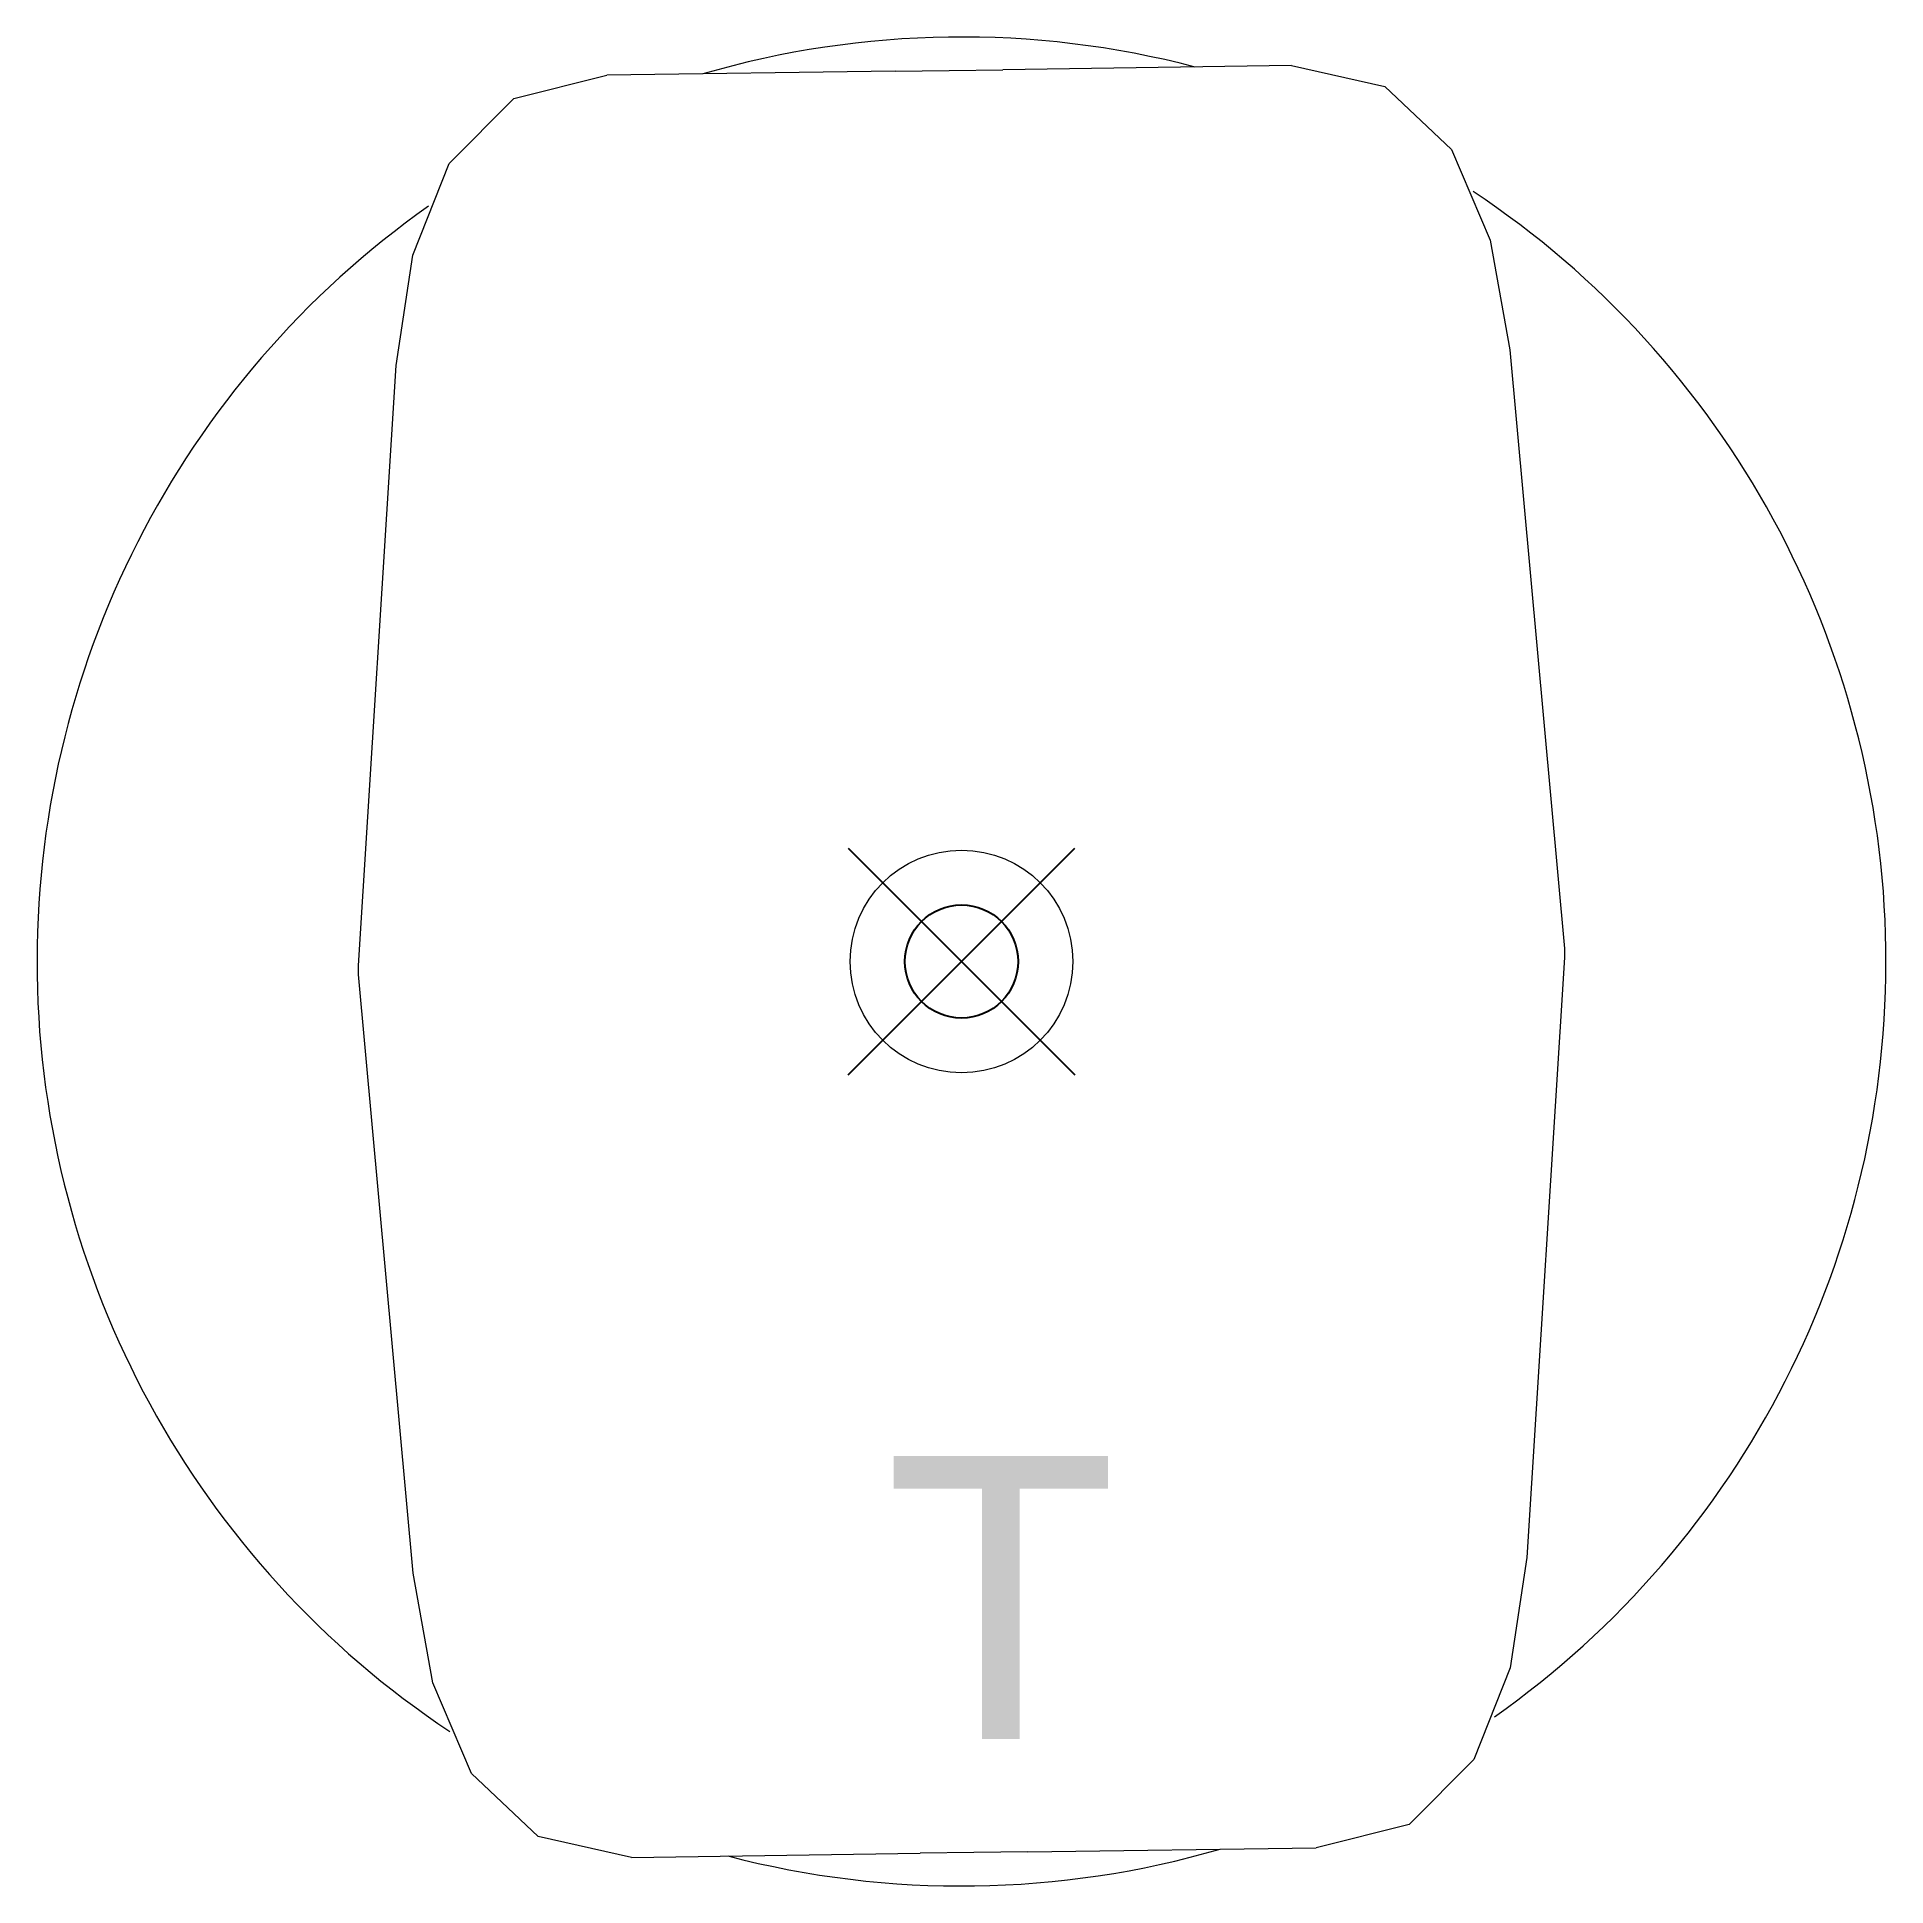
# Model space of a CAD drawing. Extents: x -8.2 to 8.2, y -8.2 to 8.2.
import ezdxf
from ezdxf.enums import TextEntityAlignment as Align

# ---------------------------------------------------------------- set-up
doc = ezdxf.new("R2010")
doc.units = 0
doc.header["$LTSCALE"] = 2
doc.header["$PDMODE"] = 35
doc.layers.add('AFUCH-P', color=2, linetype='Continuous')
doc.layers.add('AFUCH-P-TN', color=2, linetype='Continuous')
doc.styles.get("Standard").update_dxf_attribs({"font": 'monotxt.shx', "height": 2.5})

msp = doc.modelspace()

# ---------------------------------------------------------------- linework, layer by layer
at = {"layer": 'AFUCH-P', "linetype": 'Continuous', "lineweight": 0}
for p, q in [((-0.585, 7.867), (-3.135, 7.831)), ((-0.585, 7.867), (-0.11, 7.873)), ((2.915, 7.916), (0.365, 7.88)), ((4.845, 5.404), (5.327, 0.114)), ((-5.328, -0.035), (-4.995, 5.267)), ((5.328, 0.035), (4.995, -5.267)), ((5.327, 0.114), (5.327, 0.114)), ((5.327, 0.114), (5.328, 0.035)), ((5.328, 0.035), (5.328, 0.035)), ((-5.328, -0.035), (-5.328, -0.035)), ((-5.327, -0.114), (-5.328, -0.035)), ((-5.327, -0.114), (-5.327, -0.114)), ((-4.845, -5.404), (-5.327, -0.114)), ((0.585, -7.867), (3.135, -7.831)), ((-2.915, -7.916), (-0.365, -7.88)), ((0.585, -7.867), (0.11, -7.873))]:
    msp.add_line(p, q, dxfattribs=at)
for points in [[(-0.11, 7.873, 0), (0.365, 7.88, 0)], [(2.915, 7.916, 0), (3.742, 7.733, 0), (4.329, 7.174, 0), (4.672, 6.373, 0), (4.845, 5.404, 0)], [(-4.995, 5.267, 0), (-4.848, 6.241, 0), (-4.527, 7.051, 0), (-3.957, 7.626, 0), (-3.135, 7.831, 0)], [(4.995, -5.267, 0), (4.848, -6.241, 0), (4.527, -7.051, 0), (3.957, -7.626, 0), (3.135, -7.831, 0)], [(-2.915, -7.916, 0), (-3.742, -7.733, 0), (-4.329, -7.174, 0), (-4.672, -6.373, 0), (-4.845, -5.404, 0)], [(0.11, -7.873, 0), (-0.365, -7.88, 0)]]:
    msp.add_polyline3d(points, dxfattribs=at)
msp.add_circle((0, 0), 0.984, dxfattribs=at)
for start, end in [(75.3513, 106.2546), (305.2183, 56.3894), (125.2183, 236.3894), (255.3513, 286.2546)]:
    msp.add_arc((0, 0), 8.169, start, end, dxfattribs=at)
at = {"layer": 'AFUCH-P'}
msp.add_point((0, 0), dxfattribs=at)

# ---------------------------------------------------------------- texts
at = {"layer": 'AFUCH-P-TN'}
msp.add_text('T', height=2.5, dxfattribs=at).set_placement((0.348, -6.87), align=Align.CENTER)

doc.saveas('drawing.dxf')
